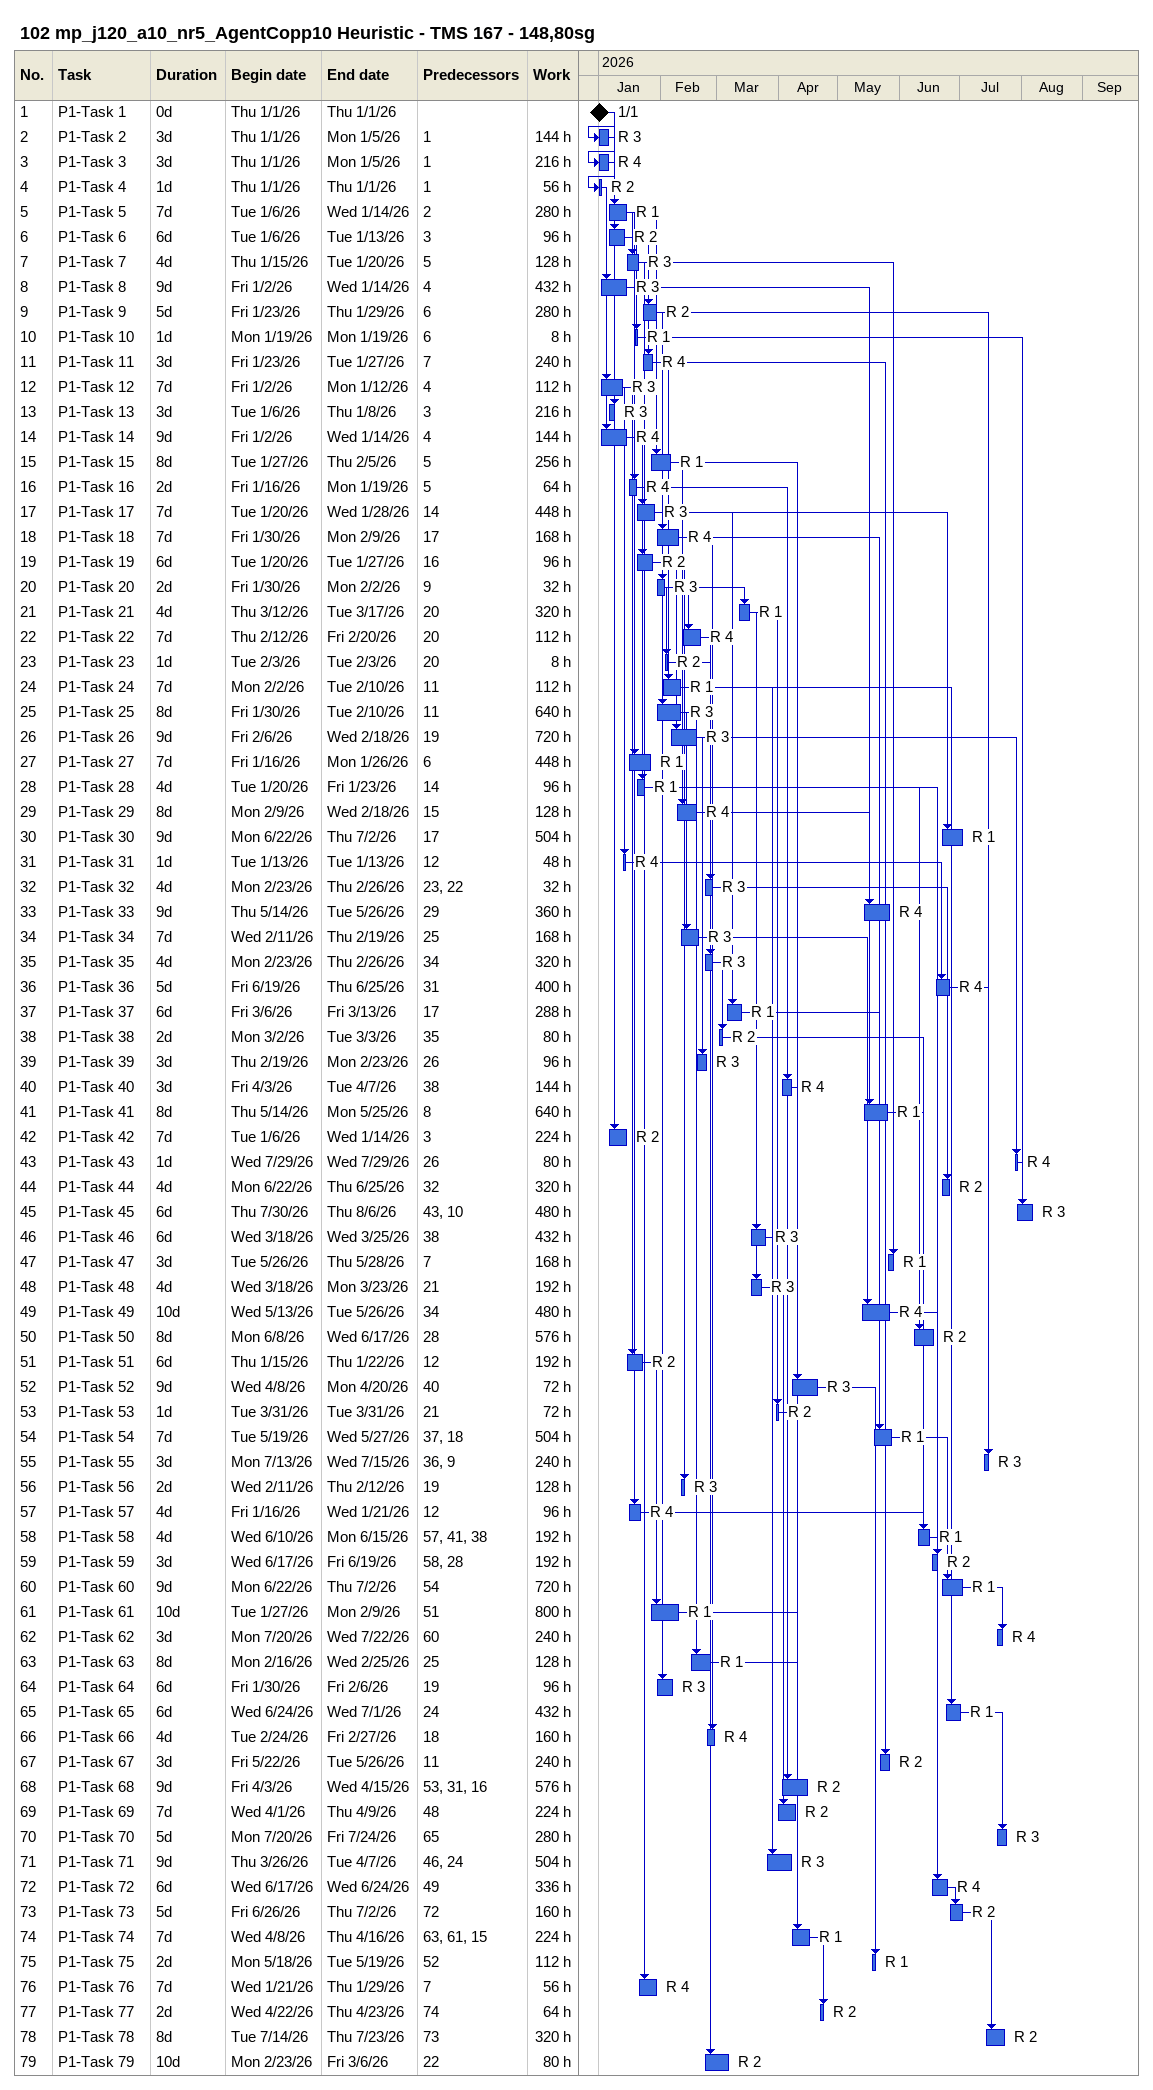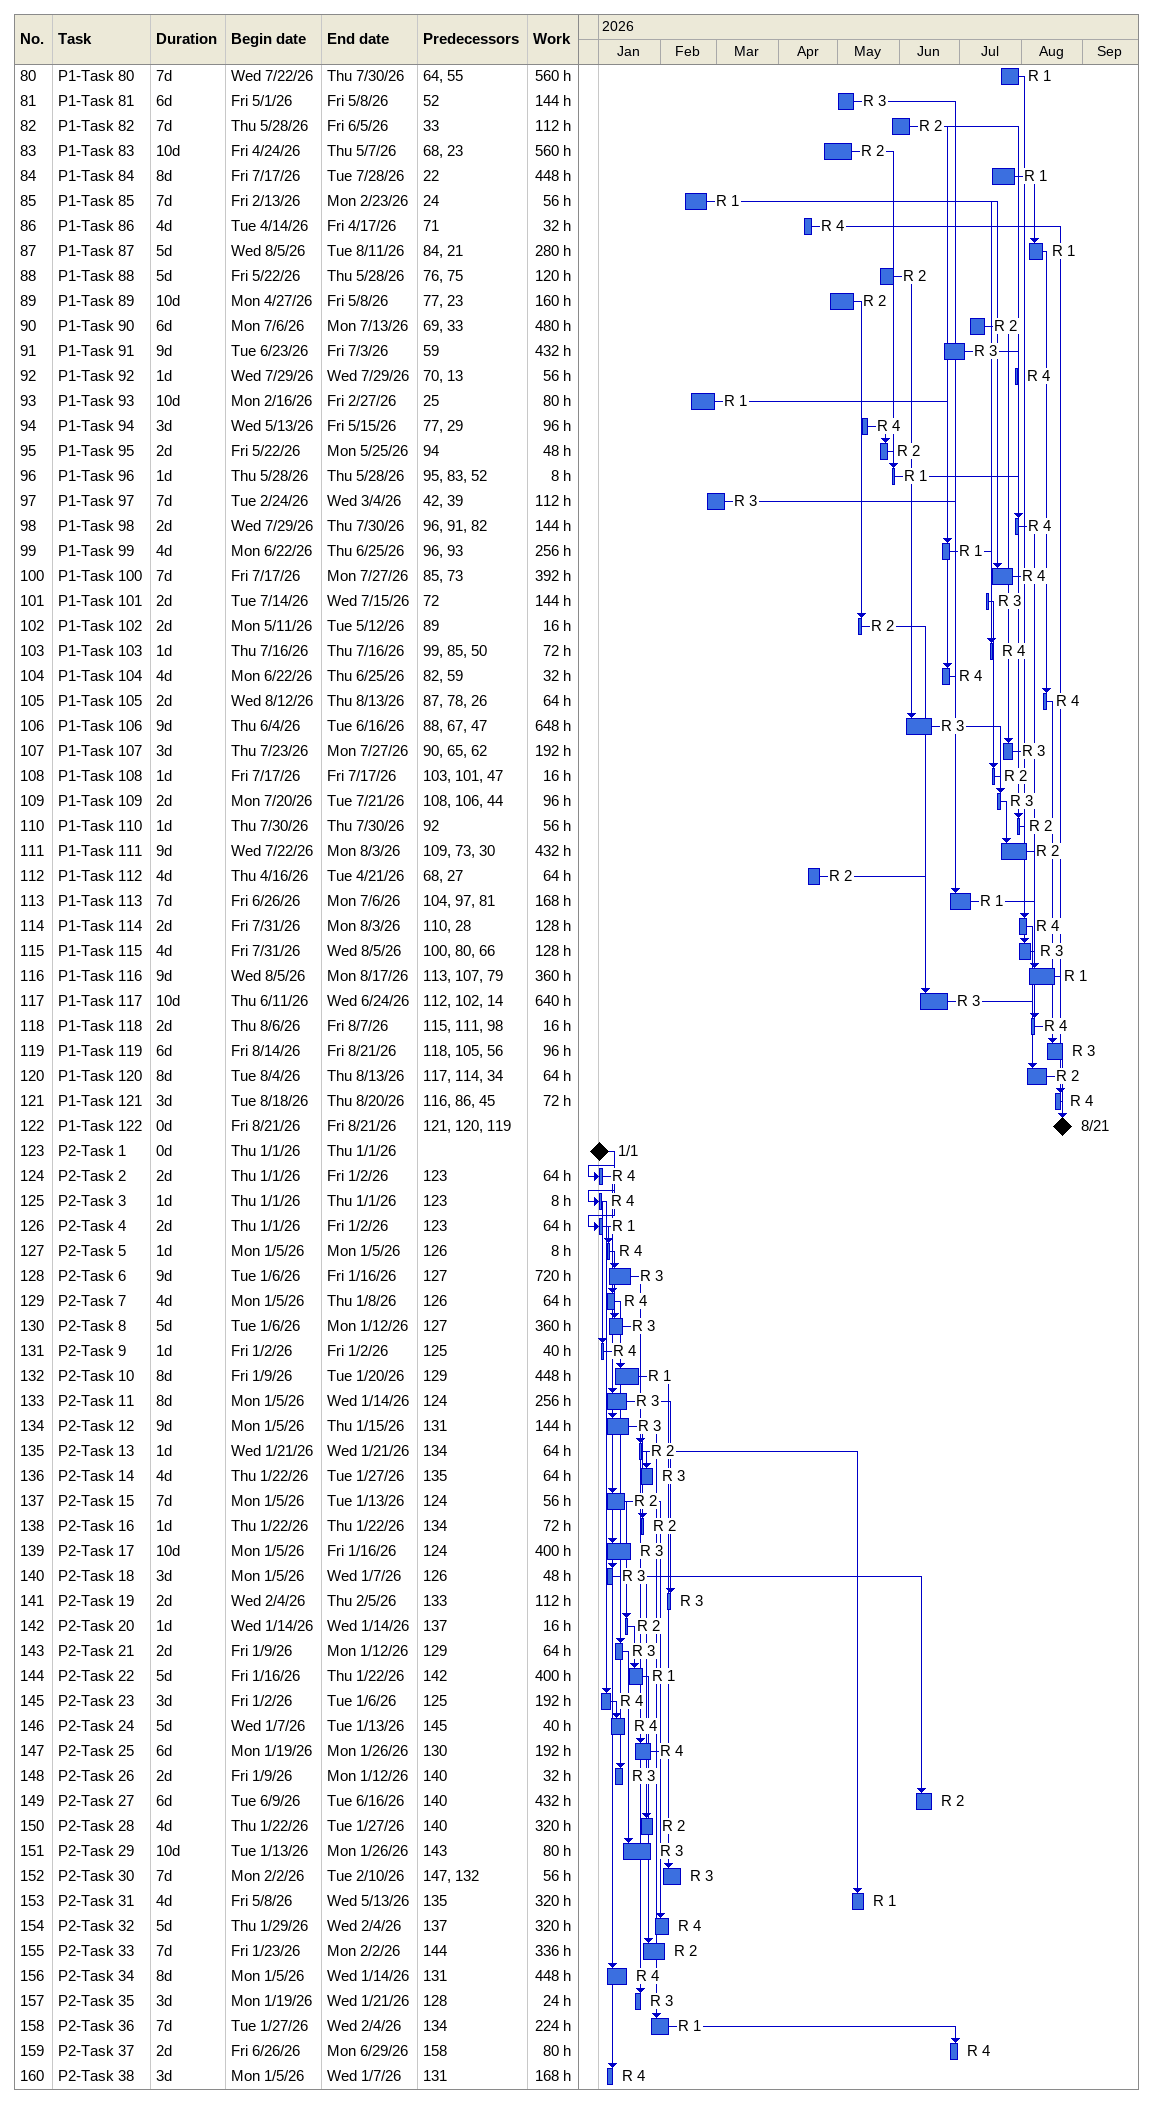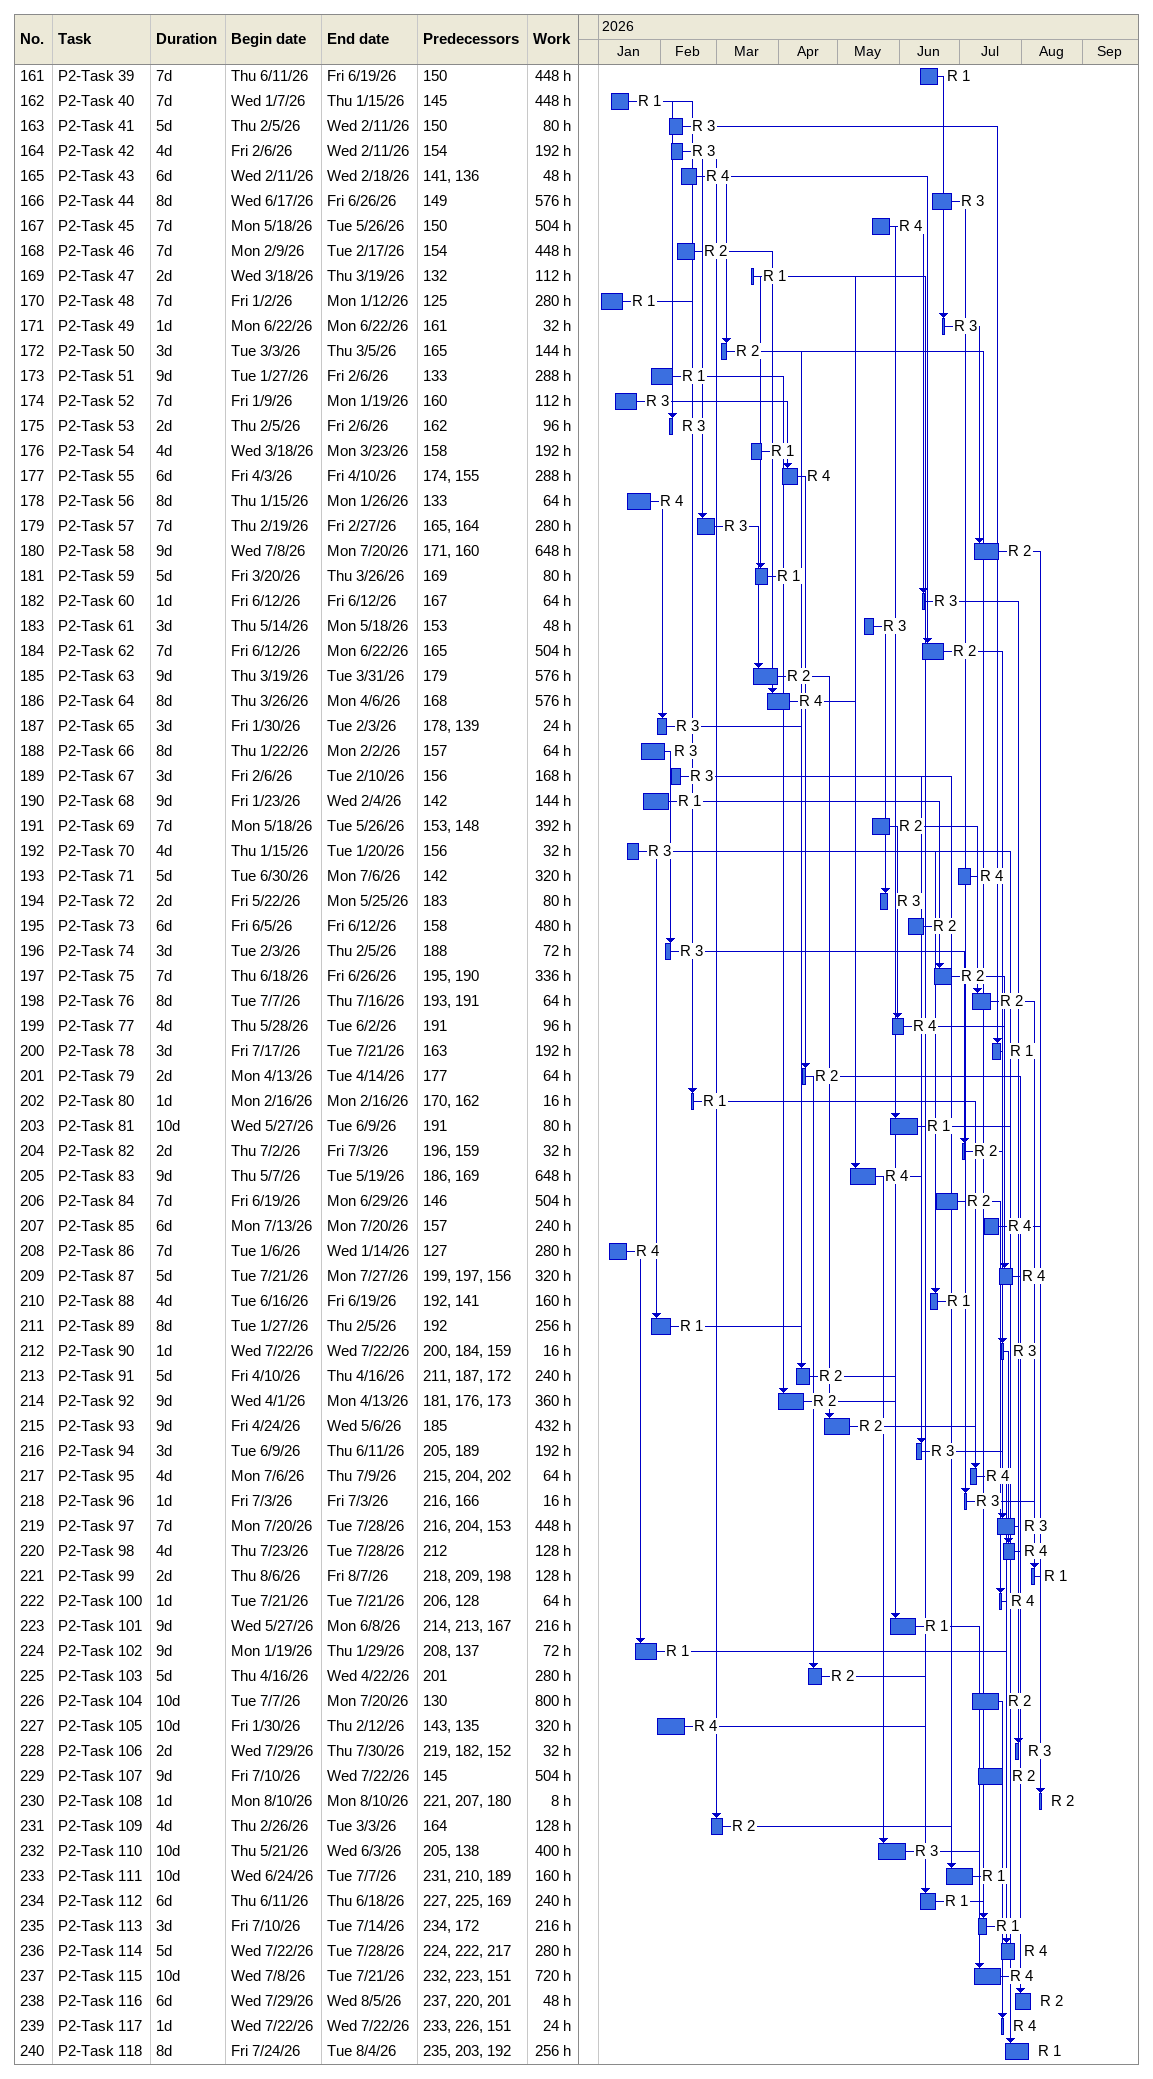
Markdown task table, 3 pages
102 mp_j120_a10_nr5_AgentCopp10 Heuristic - TMS 167 - 148,80sg

| ID | Task | Duration | Start | Finish | Predecessors | Resources | Work (h) |
|---|---|---|---|---|---|---|---|
| 1 | P1-Task 1 | 0d | 2026-01-01 | 2026-01-01 |  |  |  |
| 2 | P1-Task 2 | 3d | 2026-01-01 | 2026-01-05 | 1 | R 3 | 144 |
| 3 | P1-Task 3 | 3d | 2026-01-01 | 2026-01-05 | 1 | R 4 | 216 |
| 4 | P1-Task 4 | 1d | 2026-01-01 | 2026-01-01 | 1 | R 2 | 56 |
| 5 | P1-Task 5 | 7d | 2026-01-06 | 2026-01-14 | 2 | R 1 | 280 |
| 6 | P1-Task 6 | 6d | 2026-01-06 | 2026-01-13 | 3 | R 2 | 96 |
| 7 | P1-Task 7 | 4d | 2026-01-15 | 2026-01-20 | 5 | R 3 | 128 |
| 8 | P1-Task 8 | 9d | 2026-01-02 | 2026-01-14 | 4 | R 3 | 432 |
| 9 | P1-Task 9 | 5d | 2026-01-23 | 2026-01-29 | 6 | R 2 | 280 |
| 10 | P1-Task 10 | 1d | 2026-01-19 | 2026-01-19 | 6 | R 1 | 8 |
| 11 | P1-Task 11 | 3d | 2026-01-23 | 2026-01-27 | 7 | R 4 | 240 |
| 12 | P1-Task 12 | 7d | 2026-01-02 | 2026-01-12 | 4 | R 3 | 112 |
| 13 | P1-Task 13 | 3d | 2026-01-06 | 2026-01-08 | 3 | R 3 | 216 |
| 14 | P1-Task 14 | 9d | 2026-01-02 | 2026-01-14 | 4 | R 4 | 144 |
| 15 | P1-Task 15 | 8d | 2026-01-27 | 2026-02-05 | 5 | R 1 | 256 |
| 16 | P1-Task 16 | 2d | 2026-01-16 | 2026-01-19 | 5 | R 4 | 64 |
| 17 | P1-Task 17 | 7d | 2026-01-20 | 2026-01-28 | 14 | R 3 | 448 |
| 18 | P1-Task 18 | 7d | 2026-01-30 | 2026-02-09 | 17 | R 4 | 168 |
| 19 | P1-Task 19 | 6d | 2026-01-20 | 2026-01-27 | 16 | R 2 | 96 |
| 20 | P1-Task 20 | 2d | 2026-01-30 | 2026-02-02 | 9 | R 3 | 32 |
| 21 | P1-Task 21 | 4d | 2026-03-12 | 2026-03-17 | 20 | R 1 | 320 |
| 22 | P1-Task 22 | 7d | 2026-02-12 | 2026-02-20 | 20 | R 4 | 112 |
| 23 | P1-Task 23 | 1d | 2026-02-03 | 2026-02-03 | 20 | R 2 | 8 |
| 24 | P1-Task 24 | 7d | 2026-02-02 | 2026-02-10 | 11 | R 1 | 112 |
| 25 | P1-Task 25 | 8d | 2026-01-30 | 2026-02-10 | 11 | R 3 | 640 |
| 26 | P1-Task 26 | 9d | 2026-02-06 | 2026-02-18 | 19 | R 3 | 720 |
| 27 | P1-Task 27 | 7d | 2026-01-16 | 2026-01-26 | 6 | R 1 | 448 |
| 28 | P1-Task 28 | 4d | 2026-01-20 | 2026-01-23 | 14 | R 1 | 96 |
| 29 | P1-Task 29 | 8d | 2026-02-09 | 2026-02-18 | 15 | R 4 | 128 |
| 30 | P1-Task 30 | 9d | 2026-06-22 | 2026-07-02 | 17 | R 1 | 504 |
| 31 | P1-Task 31 | 1d | 2026-01-13 | 2026-01-13 | 12 | R 4 | 48 |
| 32 | P1-Task 32 | 4d | 2026-02-23 | 2026-02-26 | 23, 22 | R 3 | 32 |
| 33 | P1-Task 33 | 9d | 2026-05-14 | 2026-05-26 | 29 | R 4 | 360 |
| 34 | P1-Task 34 | 7d | 2026-02-11 | 2026-02-19 | 25 | R 3 | 168 |
| 35 | P1-Task 35 | 4d | 2026-02-23 | 2026-02-26 | 34 | R 3 | 320 |
| 36 | P1-Task 36 | 5d | 2026-06-19 | 2026-06-25 | 31 | R 4 | 400 |
| 37 | P1-Task 37 | 6d | 2026-03-06 | 2026-03-13 | 17 | R 1 | 288 |
| 38 | P1-Task 38 | 2d | 2026-03-02 | 2026-03-03 | 35 | R 2 | 80 |
| 39 | P1-Task 39 | 3d | 2026-02-19 | 2026-02-23 | 26 | R 3 | 96 |
| 40 | P1-Task 40 | 3d | 2026-04-03 | 2026-04-07 | 38 | R 4 | 144 |
| 41 | P1-Task 41 | 8d | 2026-05-14 | 2026-05-25 | 8 | R 1 | 640 |
| 42 | P1-Task 42 | 7d | 2026-01-06 | 2026-01-14 | 3 | R 2 | 224 |
| 43 | P1-Task 43 | 1d | 2026-07-29 | 2026-07-29 | 26 | R 4 | 80 |
| 44 | P1-Task 44 | 4d | 2026-06-22 | 2026-06-25 | 32 | R 2 | 320 |
| 45 | P1-Task 45 | 6d | 2026-07-30 | 2026-08-06 | 43, 10 | R 3 | 480 |
| 46 | P1-Task 46 | 6d | 2026-03-18 | 2026-03-25 | 38 | R 3 | 432 |
| 47 | P1-Task 47 | 3d | 2026-05-26 | 2026-05-28 | 7 | R 1 | 168 |
| 48 | P1-Task 48 | 4d | 2026-03-18 | 2026-03-23 | 21 | R 3 | 192 |
| 49 | P1-Task 49 | 10d | 2026-05-13 | 2026-05-26 | 34 | R 4 | 480 |
| 50 | P1-Task 50 | 8d | 2026-06-08 | 2026-06-17 | 28 | R 2 | 576 |
| 51 | P1-Task 51 | 6d | 2026-01-15 | 2026-01-22 | 12 | R 2 | 192 |
| 52 | P1-Task 52 | 9d | 2026-04-08 | 2026-04-20 | 40 | R 3 | 72 |
| 53 | P1-Task 53 | 1d | 2026-03-31 | 2026-03-31 | 21 | R 2 | 72 |
| 54 | P1-Task 54 | 7d | 2026-05-19 | 2026-05-27 | 37, 18 | R 1 | 504 |
| 55 | P1-Task 55 | 3d | 2026-07-13 | 2026-07-15 | 36, 9 | R 3 | 240 |
| 56 | P1-Task 56 | 2d | 2026-02-11 | 2026-02-12 | 19 | R 3 | 128 |
| 57 | P1-Task 57 | 4d | 2026-01-16 | 2026-01-21 | 12 | R 4 | 96 |
| 58 | P1-Task 58 | 4d | 2026-06-10 | 2026-06-15 | 57, 41, 38 | R 1 | 192 |
| 59 | P1-Task 59 | 3d | 2026-06-17 | 2026-06-19 | 58, 28 | R 2 | 192 |
| 60 | P1-Task 60 | 9d | 2026-06-22 | 2026-07-02 | 54 | R 1 | 720 |
| 61 | P1-Task 61 | 10d | 2026-01-27 | 2026-02-09 | 51 | R 1 | 800 |
| 62 | P1-Task 62 | 3d | 2026-07-20 | 2026-07-22 | 60 | R 4 | 240 |
| 63 | P1-Task 63 | 8d | 2026-02-16 | 2026-02-25 | 25 | R 1 | 128 |
| 64 | P1-Task 64 | 6d | 2026-01-30 | 2026-02-06 | 19 | R 3 | 96 |
| 65 | P1-Task 65 | 6d | 2026-06-24 | 2026-07-01 | 24 | R 1 | 432 |
| 66 | P1-Task 66 | 4d | 2026-02-24 | 2026-02-27 | 18 | R 4 | 160 |
| 67 | P1-Task 67 | 3d | 2026-05-22 | 2026-05-26 | 11 | R 2 | 240 |
| 68 | P1-Task 68 | 9d | 2026-04-03 | 2026-04-15 | 53, 31, 16 | R 2 | 576 |
| 69 | P1-Task 69 | 7d | 2026-04-01 | 2026-04-09 | 48 | R 2 | 224 |
| 70 | P1-Task 70 | 5d | 2026-07-20 | 2026-07-24 | 65 | R 3 | 280 |
| 71 | P1-Task 71 | 9d | 2026-03-26 | 2026-04-07 | 46, 24 | R 3 | 504 |
| 72 | P1-Task 72 | 6d | 2026-06-17 | 2026-06-24 | 49 | R 4 | 336 |
| 73 | P1-Task 73 | 5d | 2026-06-26 | 2026-07-02 | 72 | R 2 | 160 |
| 74 | P1-Task 74 | 7d | 2026-04-08 | 2026-04-16 | 63, 61, 15 | R 1 | 224 |
| 75 | P1-Task 75 | 2d | 2026-05-18 | 2026-05-19 | 52 | R 1 | 112 |
| 76 | P1-Task 76 | 7d | 2026-01-21 | 2026-01-29 | 7 | R 4 | 56 |
| 77 | P1-Task 77 | 2d | 2026-04-22 | 2026-04-23 | 74 | R 2 | 64 |
| 78 | P1-Task 78 | 8d | 2026-07-14 | 2026-07-23 | 73 | R 2 | 320 |
| 79 | P1-Task 79 | 10d | 2026-02-23 | 2026-03-06 | 22 | R 2 | 80 |
| 80 | P1-Task 80 | 7d | 2026-07-22 | 2026-07-30 | 64, 55 | R 1 | 560 |
| 81 | P1-Task 81 | 6d | 2026-05-01 | 2026-05-08 | 52 | R 3 | 144 |
| 82 | P1-Task 82 | 7d | 2026-05-28 | 2026-06-05 | 33 | R 2 | 112 |
| 83 | P1-Task 83 | 10d | 2026-04-24 | 2026-05-07 | 68, 23 | R 2 | 560 |
| 84 | P1-Task 84 | 8d | 2026-07-17 | 2026-07-28 | 22 | R 1 | 448 |
| 85 | P1-Task 85 | 7d | 2026-02-13 | 2026-02-23 | 24 | R 1 | 56 |
| 86 | P1-Task 86 | 4d | 2026-04-14 | 2026-04-17 | 71 | R 4 | 32 |
| 87 | P1-Task 87 | 5d | 2026-08-05 | 2026-08-11 | 84, 21 | R 1 | 280 |
| 88 | P1-Task 88 | 5d | 2026-05-22 | 2026-05-28 | 76, 75 | R 2 | 120 |
| 89 | P1-Task 89 | 10d | 2026-04-27 | 2026-05-08 | 77, 23 | R 2 | 160 |
| 90 | P1-Task 90 | 6d | 2026-07-06 | 2026-07-13 | 69, 33 | R 2 | 480 |
| 91 | P1-Task 91 | 9d | 2026-06-23 | 2026-07-03 | 59 | R 3 | 432 |
| 92 | P1-Task 92 | 1d | 2026-07-29 | 2026-07-29 | 70, 13 | R 4 | 56 |
| 93 | P1-Task 93 | 10d | 2026-02-16 | 2026-02-27 | 25 | R 1 | 80 |
| 94 | P1-Task 94 | 3d | 2026-05-13 | 2026-05-15 | 77, 29 | R 4 | 96 |
| 95 | P1-Task 95 | 2d | 2026-05-22 | 2026-05-25 | 94 | R 2 | 48 |
| 96 | P1-Task 96 | 1d | 2026-05-28 | 2026-05-28 | 95, 83, 52 | R 1 | 8 |
| 97 | P1-Task 97 | 7d | 2026-02-24 | 2026-03-04 | 42, 39 | R 3 | 112 |
| 98 | P1-Task 98 | 2d | 2026-07-29 | 2026-07-30 | 96, 91, 82 | R 4 | 144 |
| 99 | P1-Task 99 | 4d | 2026-06-22 | 2026-06-25 | 96, 93 | R 1 | 256 |
| 100 | P1-Task 100 | 7d | 2026-07-17 | 2026-07-27 | 85, 73 | R 4 | 392 |
| 101 | P1-Task 101 | 2d | 2026-07-14 | 2026-07-15 | 72 | R 3 | 144 |
| 102 | P1-Task 102 | 2d | 2026-05-11 | 2026-05-12 | 89 | R 2 | 16 |
| 103 | P1-Task 103 | 1d | 2026-07-16 | 2026-07-16 | 99, 85, 50 | R 4 | 72 |
| 104 | P1-Task 104 | 4d | 2026-06-22 | 2026-06-25 | 82, 59 | R 4 | 32 |
| 105 | P1-Task 105 | 2d | 2026-08-12 | 2026-08-13 | 87, 78, 26 | R 4 | 64 |
| 106 | P1-Task 106 | 9d | 2026-06-04 | 2026-06-16 | 88, 67, 47 | R 3 | 648 |
| 107 | P1-Task 107 | 3d | 2026-07-23 | 2026-07-27 | 90, 65, 62 | R 3 | 192 |
| 108 | P1-Task 108 | 1d | 2026-07-17 | 2026-07-17 | 103, 101, 47 | R 2 | 16 |
| 109 | P1-Task 109 | 2d | 2026-07-20 | 2026-07-21 | 108, 106, 44 | R 3 | 96 |
| 110 | P1-Task 110 | 1d | 2026-07-30 | 2026-07-30 | 92 | R 2 | 56 |
| 111 | P1-Task 111 | 9d | 2026-07-22 | 2026-08-03 | 109, 73, 30 | R 2 | 432 |
| 112 | P1-Task 112 | 4d | 2026-04-16 | 2026-04-21 | 68, 27 | R 2 | 64 |
| 113 | P1-Task 113 | 7d | 2026-06-26 | 2026-07-06 | 104, 97, 81 | R 1 | 168 |
| 114 | P1-Task 114 | 2d | 2026-07-31 | 2026-08-03 | 110, 28 | R 4 | 128 |
| 115 | P1-Task 115 | 4d | 2026-07-31 | 2026-08-05 | 100, 80, 66 | R 3 | 128 |
| 116 | P1-Task 116 | 9d | 2026-08-05 | 2026-08-17 | 113, 107, 79 | R 1 | 360 |
| 117 | P1-Task 117 | 10d | 2026-06-11 | 2026-06-24 | 112, 102, 14 | R 3 | 640 |
| 118 | P1-Task 118 | 2d | 2026-08-06 | 2026-08-07 | 115, 111, 98 | R 4 | 16 |
| 119 | P1-Task 119 | 6d | 2026-08-14 | 2026-08-21 | 118, 105, 56 | R 3 | 96 |
| 120 | P1-Task 120 | 8d | 2026-08-04 | 2026-08-13 | 117, 114, 34 | R 2 | 64 |
| 121 | P1-Task 121 | 3d | 2026-08-18 | 2026-08-20 | 116, 86, 45 | R 4 | 72 |
| 122 | P1-Task 122 | 0d | 2026-08-21 | 2026-08-21 | 121, 120, 119 |  |  |
| 123 | P2-Task 1 | 0d | 2026-01-01 | 2026-01-01 |  |  |  |
| 124 | P2-Task 2 | 2d | 2026-01-01 | 2026-01-02 | 123 | R 4 | 64 |
| 125 | P2-Task 3 | 1d | 2026-01-01 | 2026-01-01 | 123 | R 4 | 8 |
| 126 | P2-Task 4 | 2d | 2026-01-01 | 2026-01-02 | 123 | R 1 | 64 |
| 127 | P2-Task 5 | 1d | 2026-01-05 | 2026-01-05 | 126 | R 4 | 8 |
| 128 | P2-Task 6 | 9d | 2026-01-06 | 2026-01-16 | 127 | R 3 | 720 |
| 129 | P2-Task 7 | 4d | 2026-01-05 | 2026-01-08 | 126 | R 4 | 64 |
| 130 | P2-Task 8 | 5d | 2026-01-06 | 2026-01-12 | 127 | R 3 | 360 |
| 131 | P2-Task 9 | 1d | 2026-01-02 | 2026-01-02 | 125 | R 4 | 40 |
| 132 | P2-Task 10 | 8d | 2026-01-09 | 2026-01-20 | 129 | R 1 | 448 |
| 133 | P2-Task 11 | 8d | 2026-01-05 | 2026-01-14 | 124 | R 3 | 256 |
| 134 | P2-Task 12 | 9d | 2026-01-05 | 2026-01-15 | 131 | R 3 | 144 |
| 135 | P2-Task 13 | 1d | 2026-01-21 | 2026-01-21 | 134 | R 2 | 64 |
| 136 | P2-Task 14 | 4d | 2026-01-22 | 2026-01-27 | 135 | R 3 | 64 |
| 137 | P2-Task 15 | 7d | 2026-01-05 | 2026-01-13 | 124 | R 2 | 56 |
| 138 | P2-Task 16 | 1d | 2026-01-22 | 2026-01-22 | 134 | R 2 | 72 |
| 139 | P2-Task 17 | 10d | 2026-01-05 | 2026-01-16 | 124 | R 3 | 400 |
| 140 | P2-Task 18 | 3d | 2026-01-05 | 2026-01-07 | 126 | R 3 | 48 |
| 141 | P2-Task 19 | 2d | 2026-02-04 | 2026-02-05 | 133 | R 3 | 112 |
| 142 | P2-Task 20 | 1d | 2026-01-14 | 2026-01-14 | 137 | R 2 | 16 |
| 143 | P2-Task 21 | 2d | 2026-01-09 | 2026-01-12 | 129 | R 3 | 64 |
| 144 | P2-Task 22 | 5d | 2026-01-16 | 2026-01-22 | 142 | R 1 | 400 |
| 145 | P2-Task 23 | 3d | 2026-01-02 | 2026-01-06 | 125 | R 4 | 192 |
| 146 | P2-Task 24 | 5d | 2026-01-07 | 2026-01-13 | 145 | R 4 | 40 |
| 147 | P2-Task 25 | 6d | 2026-01-19 | 2026-01-26 | 130 | R 4 | 192 |
| 148 | P2-Task 26 | 2d | 2026-01-09 | 2026-01-12 | 140 | R 3 | 32 |
| 149 | P2-Task 27 | 6d | 2026-06-09 | 2026-06-16 | 140 | R 2 | 432 |
| 150 | P2-Task 28 | 4d | 2026-01-22 | 2026-01-27 | 140 | R 2 | 320 |
| 151 | P2-Task 29 | 10d | 2026-01-13 | 2026-01-26 | 143 | R 3 | 80 |
| 152 | P2-Task 30 | 7d | 2026-02-02 | 2026-02-10 | 147, 132 | R 3 | 56 |
| 153 | P2-Task 31 | 4d | 2026-05-08 | 2026-05-13 | 135 | R 1 | 320 |
| 154 | P2-Task 32 | 5d | 2026-01-29 | 2026-02-04 | 137 | R 4 | 320 |
| 155 | P2-Task 33 | 7d | 2026-01-23 | 2026-02-02 | 144 | R 2 | 336 |
| 156 | P2-Task 34 | 8d | 2026-01-05 | 2026-01-14 | 131 | R 4 | 448 |
| 157 | P2-Task 35 | 3d | 2026-01-19 | 2026-01-21 | 128 | R 3 | 24 |
| 158 | P2-Task 36 | 7d | 2026-01-27 | 2026-02-04 | 134 | R 1 | 224 |
| 159 | P2-Task 37 | 2d | 2026-06-26 | 2026-06-29 | 158 | R 4 | 80 |
| 160 | P2-Task 38 | 3d | 2026-01-05 | 2026-01-07 | 131 | R 4 | 168 |
| 161 | P2-Task 39 | 7d | 2026-06-11 | 2026-06-19 | 150 | R 1 | 448 |
| 162 | P2-Task 40 | 7d | 2026-01-07 | 2026-01-15 | 145 | R 1 | 448 |
| 163 | P2-Task 41 | 5d | 2026-02-05 | 2026-02-11 | 150 | R 3 | 80 |
| 164 | P2-Task 42 | 4d | 2026-02-06 | 2026-02-11 | 154 | R 3 | 192 |
| 165 | P2-Task 43 | 6d | 2026-02-11 | 2026-02-18 | 141, 136 | R 4 | 48 |
| 166 | P2-Task 44 | 8d | 2026-06-17 | 2026-06-26 | 149 | R 3 | 576 |
| 167 | P2-Task 45 | 7d | 2026-05-18 | 2026-05-26 | 150 | R 4 | 504 |
| 168 | P2-Task 46 | 7d | 2026-02-09 | 2026-02-17 | 154 | R 2 | 448 |
| 169 | P2-Task 47 | 2d | 2026-03-18 | 2026-03-19 | 132 | R 1 | 112 |
| 170 | P2-Task 48 | 7d | 2026-01-02 | 2026-01-12 | 125 | R 1 | 280 |
| 171 | P2-Task 49 | 1d | 2026-06-22 | 2026-06-22 | 161 | R 3 | 32 |
| 172 | P2-Task 50 | 3d | 2026-03-03 | 2026-03-05 | 165 | R 2 | 144 |
| 173 | P2-Task 51 | 9d | 2026-01-27 | 2026-02-06 | 133 | R 1 | 288 |
| 174 | P2-Task 52 | 7d | 2026-01-09 | 2026-01-19 | 160 | R 3 | 112 |
| 175 | P2-Task 53 | 2d | 2026-02-05 | 2026-02-06 | 162 | R 3 | 96 |
| 176 | P2-Task 54 | 4d | 2026-03-18 | 2026-03-23 | 158 | R 1 | 192 |
| 177 | P2-Task 55 | 6d | 2026-04-03 | 2026-04-10 | 174, 155 | R 4 | 288 |
| 178 | P2-Task 56 | 8d | 2026-01-15 | 2026-01-26 | 133 | R 4 | 64 |
| 179 | P2-Task 57 | 7d | 2026-02-19 | 2026-02-27 | 165, 164 | R 3 | 280 |
| 180 | P2-Task 58 | 9d | 2026-07-08 | 2026-07-20 | 171, 160 | R 2 | 648 |
| 181 | P2-Task 59 | 5d | 2026-03-20 | 2026-03-26 | 169 | R 1 | 80 |
| 182 | P2-Task 60 | 1d | 2026-06-12 | 2026-06-12 | 167 | R 3 | 64 |
| 183 | P2-Task 61 | 3d | 2026-05-14 | 2026-05-18 | 153 | R 3 | 48 |
| 184 | P2-Task 62 | 7d | 2026-06-12 | 2026-06-22 | 165 | R 2 | 504 |
| 185 | P2-Task 63 | 9d | 2026-03-19 | 2026-03-31 | 179 | R 2 | 576 |
| 186 | P2-Task 64 | 8d | 2026-03-26 | 2026-04-06 | 168 | R 4 | 576 |
| 187 | P2-Task 65 | 3d | 2026-01-30 | 2026-02-03 | 178, 139 | R 3 | 24 |
| 188 | P2-Task 66 | 8d | 2026-01-22 | 2026-02-02 | 157 | R 3 | 64 |
| 189 | P2-Task 67 | 3d | 2026-02-06 | 2026-02-10 | 156 | R 3 | 168 |
| 190 | P2-Task 68 | 9d | 2026-01-23 | 2026-02-04 | 142 | R 1 | 144 |
| 191 | P2-Task 69 | 7d | 2026-05-18 | 2026-05-26 | 153, 148 | R 2 | 392 |
| 192 | P2-Task 70 | 4d | 2026-01-15 | 2026-01-20 | 156 | R 3 | 32 |
| 193 | P2-Task 71 | 5d | 2026-06-30 | 2026-07-06 | 142 | R 4 | 320 |
| 194 | P2-Task 72 | 2d | 2026-05-22 | 2026-05-25 | 183 | R 3 | 80 |
| 195 | P2-Task 73 | 6d | 2026-06-05 | 2026-06-12 | 158 | R 2 | 480 |
| 196 | P2-Task 74 | 3d | 2026-02-03 | 2026-02-05 | 188 | R 3 | 72 |
| 197 | P2-Task 75 | 7d | 2026-06-18 | 2026-06-26 | 195, 190 | R 2 | 336 |
| 198 | P2-Task 76 | 8d | 2026-07-07 | 2026-07-16 | 193, 191 | R 2 | 64 |
| 199 | P2-Task 77 | 4d | 2026-05-28 | 2026-06-02 | 191 | R 4 | 96 |
| 200 | P2-Task 78 | 3d | 2026-07-17 | 2026-07-21 | 163 | R 1 | 192 |
| 201 | P2-Task 79 | 2d | 2026-04-13 | 2026-04-14 | 177 | R 2 | 64 |
| 202 | P2-Task 80 | 1d | 2026-02-16 | 2026-02-16 | 170, 162 | R 1 | 16 |
| 203 | P2-Task 81 | 10d | 2026-05-27 | 2026-06-09 | 191 | R 1 | 80 |
| 204 | P2-Task 82 | 2d | 2026-07-02 | 2026-07-03 | 196, 159 | R 2 | 32 |
| 205 | P2-Task 83 | 9d | 2026-05-07 | 2026-05-19 | 186, 169 | R 4 | 648 |
| 206 | P2-Task 84 | 7d | 2026-06-19 | 2026-06-29 | 146 | R 2 | 504 |
| 207 | P2-Task 85 | 6d | 2026-07-13 | 2026-07-20 | 157 | R 4 | 240 |
| 208 | P2-Task 86 | 7d | 2026-01-06 | 2026-01-14 | 127 | R 4 | 280 |
| 209 | P2-Task 87 | 5d | 2026-07-21 | 2026-07-27 | 199, 197, 156 | R 4 | 320 |
| 210 | P2-Task 88 | 4d | 2026-06-16 | 2026-06-19 | 192, 141 | R 1 | 160 |
| 211 | P2-Task 89 | 8d | 2026-01-27 | 2026-02-05 | 192 | R 1 | 256 |
| 212 | P2-Task 90 | 1d | 2026-07-22 | 2026-07-22 | 200, 184, 159 | R 3 | 16 |
| 213 | P2-Task 91 | 5d | 2026-04-10 | 2026-04-16 | 211, 187, 172 | R 2 | 240 |
| 214 | P2-Task 92 | 9d | 2026-04-01 | 2026-04-13 | 181, 176, 173 | R 2 | 360 |
| 215 | P2-Task 93 | 9d | 2026-04-24 | 2026-05-06 | 185 | R 2 | 432 |
| 216 | P2-Task 94 | 3d | 2026-06-09 | 2026-06-11 | 205, 189 | R 3 | 192 |
| 217 | P2-Task 95 | 4d | 2026-07-06 | 2026-07-09 | 215, 204, 202 | R 4 | 64 |
| 218 | P2-Task 96 | 1d | 2026-07-03 | 2026-07-03 | 216, 166 | R 3 | 16 |
| 219 | P2-Task 97 | 7d | 2026-07-20 | 2026-07-28 | 216, 204, 153 | R 3 | 448 |
| 220 | P2-Task 98 | 4d | 2026-07-23 | 2026-07-28 | 212 | R 4 | 128 |
| 221 | P2-Task 99 | 2d | 2026-08-06 | 2026-08-07 | 218, 209, 198 | R 1 | 128 |
| 222 | P2-Task 100 | 1d | 2026-07-21 | 2026-07-21 | 206, 128 | R 4 | 64 |
| 223 | P2-Task 101 | 9d | 2026-05-27 | 2026-06-08 | 214, 213, 167 | R 1 | 216 |
| 224 | P2-Task 102 | 9d | 2026-01-19 | 2026-01-29 | 208, 137 | R 1 | 72 |
| 225 | P2-Task 103 | 5d | 2026-04-16 | 2026-04-22 | 201 | R 2 | 280 |
| 226 | P2-Task 104 | 10d | 2026-07-07 | 2026-07-20 | 130 | R 2 | 800 |
| 227 | P2-Task 105 | 10d | 2026-01-30 | 2026-02-12 | 143, 135 | R 4 | 320 |
| 228 | P2-Task 106 | 2d | 2026-07-29 | 2026-07-30 | 219, 182, 152 | R 3 | 32 |
| 229 | P2-Task 107 | 9d | 2026-07-10 | 2026-07-22 | 145 | R 2 | 504 |
| 230 | P2-Task 108 | 1d | 2026-08-10 | 2026-08-10 | 221, 207, 180 | R 2 | 8 |
| 231 | P2-Task 109 | 4d | 2026-02-26 | 2026-03-03 | 164 | R 2 | 128 |
| 232 | P2-Task 110 | 10d | 2026-05-21 | 2026-06-03 | 205, 138 | R 3 | 400 |
| 233 | P2-Task 111 | 10d | 2026-06-24 | 2026-07-07 | 231, 210, 189 | R 1 | 160 |
| 234 | P2-Task 112 | 6d | 2026-06-11 | 2026-06-18 | 227, 225, 169 | R 1 | 240 |
| 235 | P2-Task 113 | 3d | 2026-07-10 | 2026-07-14 | 234, 172 | R 1 | 216 |
| 236 | P2-Task 114 | 5d | 2026-07-22 | 2026-07-28 | 224, 222, 217 | R 4 | 280 |
| 237 | P2-Task 115 | 10d | 2026-07-08 | 2026-07-21 | 232, 223, 151 | R 4 | 720 |
| 238 | P2-Task 116 | 6d | 2026-07-29 | 2026-08-05 | 237, 220, 201 | R 2 | 48 |
| 239 | P2-Task 117 | 1d | 2026-07-22 | 2026-07-22 | 233, 226, 151 | R 4 | 24 |
| 240 | P2-Task 118 | 8d | 2026-07-24 | 2026-08-04 | 235, 203, 192 | R 1 | 256 |
